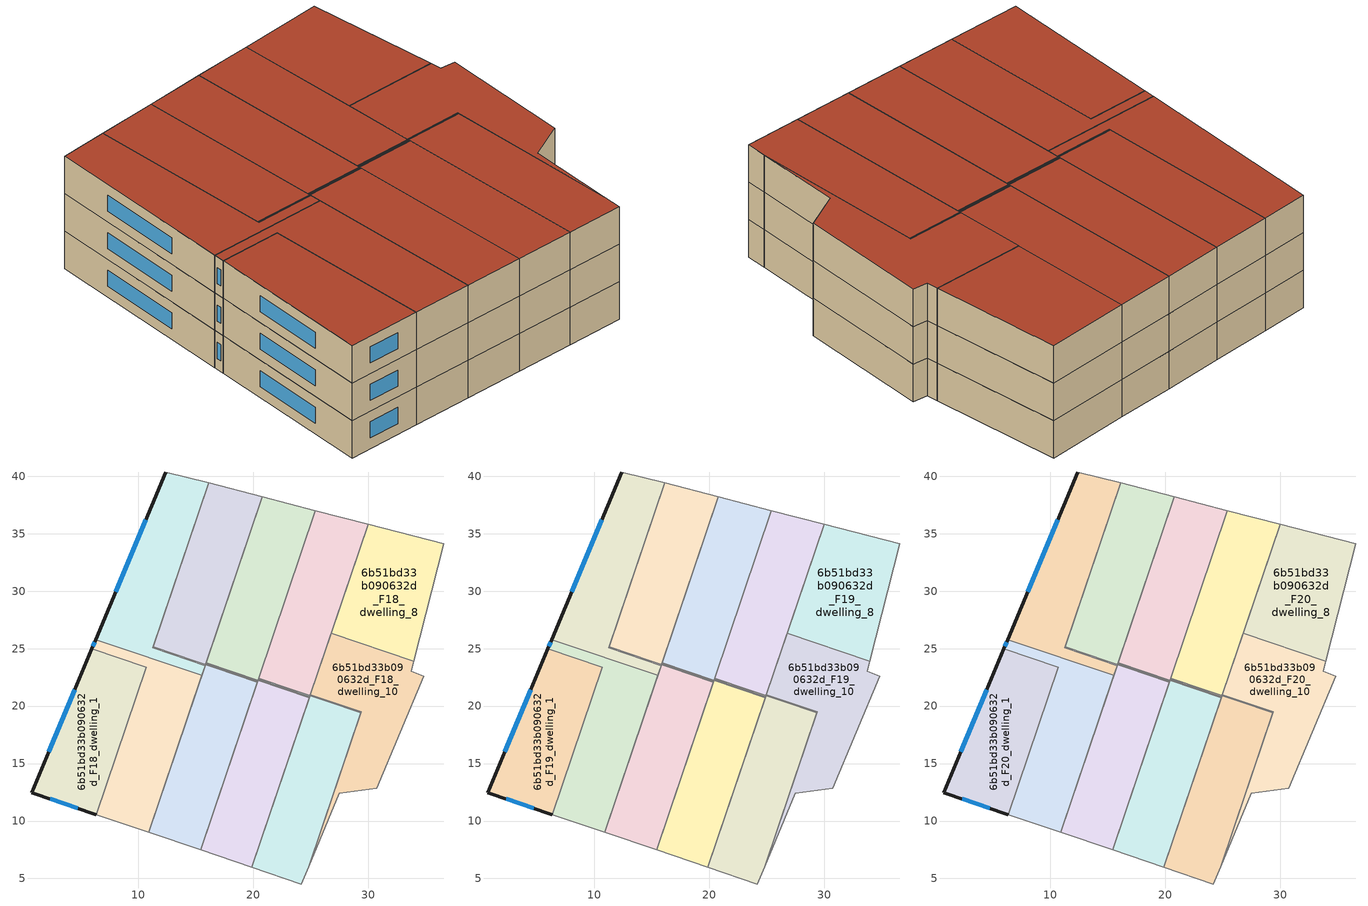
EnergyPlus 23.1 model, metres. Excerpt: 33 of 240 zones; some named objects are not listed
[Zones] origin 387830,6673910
6b51bd33b090632d_F18_dwelling_0
 floor to 6b51bd33b090632d_F17_dwelling_0 (EU_floor_Construction): 16.12,39.41 11.27,25.07 15.83,23.53 15.54,22.67 6.31,25.79 12.41,40.37 z54
 wall outside (EU_wall_Construction): 12.41,40.37 6.31,25.79 z54:57
 wall adiabatic (EU_wall_Construction): 11.27,25.07 16.12,39.41 12.41,40.37 / 15.54,22.67 15.83,23.53 z54:57
 wall to 6b51bd33b090632d_F18_dwelling_5 (EU_wall_Construction): 15.83,23.53 11.27,25.07 z54:57
 wall to 6b51bd33b090632d_F18_dwelling_3 (EU_wall_Construction): 6.31,25.79 15.54,22.67 z54:57
 window (EU_Window_Construction): 10.67,36.21 8.05,29.96 z54.86:56.14
6b51bd33b090632d_F18_dwelling_1
 floor to 6b51bd33b090632d_F17_dwelling_1 (EU_floor_Construction): 10.69,23.38 6.35,10.57 0.73,12.47 5.97,24.98 z54
 wall outside (EU_wall_Construction): 5.97,24.98 0.73,12.47 6.35,10.57 z54:57
 wall to 6b51bd33b090632d_F18_dwelling_3 (EU_wall_Construction): 6.35,10.57 10.69,23.38 5.97,24.98 z54:57
 window (EU_Window_Construction): 4.47,21.4 2.23,16.04 / 2.34,11.92 4.75,11.11 z54.86:56.14
6b51bd33b090632d_F18_dwelling_10
 floor to 6b51bd33b090632d_F17_dwelling_10 (EU_floor_Construction): 33.98,23.92 33.75,23.04 34.85,22.58 30.77,12.86 27.51,12.42 24.83,6.02 29.4,19.5 24.98,21 26.79,26.35 z54
 wall adiabatic (EU_wall_Construction): 29.4,19.5 24.83,6.02 27.51,12.42 30.77,12.86 34.85,22.58 33.75,23.04 33.98,23.92 / 26.79,26.35 24.98,21 z54:57
 wall to 6b51bd33b090632d_F18_dwelling_6 (EU_wall_Construction): 24.98,21 29.4,19.5 z54:57
 wall to 6b51bd33b090632d_F18_dwelling_8 (EU_wall_Construction): 33.98,23.92 26.79,26.35 z54:57
6b51bd33b090632d_F18_dwelling_2
 floor to 6b51bd33b090632d_F17_dwelling_2 (EU_floor_Construction): 20.8,38.21 15.89,23.7 20.4,22.17 20.37,22.08 11.29,25.16 16.12,39.41 z54
 wall adiabatic (EU_wall_Construction): 15.89,23.7 20.8,38.21 16.12,39.41 11.29,25.16 / 20.37,22.08 20.4,22.17 z54:57
 wall to 6b51bd33b090632d_F18_dwelling_7 (EU_wall_Construction): 20.4,22.17 15.89,23.7 z54:57
 wall to 6b51bd33b090632d_F18_dwelling_5 (EU_wall_Construction): 11.29,25.16 20.37,22.08 z54:57
6b51bd33b090632d_F18_dwelling_3
 floor to 6b51bd33b090632d_F17_dwelling_3 (EU_floor_Construction): 15.54,22.67 10.92,9.02 6.35,10.57 10.69,23.38 5.97,24.98 6.31,25.79 z54
 wall outside (EU_wall_Construction): 6.31,25.79 5.97,24.98 z54:57
 wall adiabatic (EU_wall_Construction): 6.35,10.57 10.92,9.02 15.54,22.67 z54:57
 window (EU_Window_Construction): 6.21,25.56 6.07,25.21 z54.86:56.14
6b51bd33b090632d_F18_dwelling_4
 floor to 6b51bd33b090632d_F17_dwelling_4 (EU_floor_Construction): 25.43,37.01 20.49,22.42 20.46,22.33 24.92,20.82 24.89,20.74 15.92,23.78 20.8,38.21 z54
 wall to 6b51bd33b090632d_F18_dwelling_6 (EU_wall_Construction): 20.49,22.42 25.43,37.01 z54:57
 wall to 6b51bd33b090632d_F18_dwelling_9 (EU_wall_Construction): 24.92,20.82 20.46,22.33 20.49,22.42 z54:57
 wall adiabatic (EU_wall_Construction): 24.89,20.74 24.92,20.82 / 25.43,37.01 20.8,38.21 15.92,23.78 z54:57
 wall to 6b51bd33b090632d_F18_dwelling_7 (EU_wall_Construction): 15.92,23.78 24.89,20.74 z54:57
6b51bd33b090632d_F18_dwelling_5
 floor to 6b51bd33b090632d_F17_dwelling_5 (EU_floor_Construction): 20.37,22.08 15.43,7.49 10.92,9.02 15.83,23.53 11.27,25.07 11.29,25.16 z54
 wall adiabatic (EU_wall_Construction): 15.83,23.53 10.92,9.02 15.43,7.49 20.37,22.08 / 11.29,25.16 11.27,25.07 z54:57
6b51bd33b090632d_F18_dwelling_6
 floor to 6b51bd33b090632d_F17_dwelling_6 (EU_floor_Construction): 30,35.83 24.98,21 29.4,19.5 29.37,19.41 20.49,22.42 25.43,37.01 z54
 wall adiabatic (EU_wall_Construction): 24.98,21 30,35.83 25.43,37.01 / 29.37,19.41 29.4,19.5 z54:57
 wall to 6b51bd33b090632d_F18_dwelling_9 (EU_wall_Construction): 20.49,22.42 29.37,19.41 z54:57
6b51bd33b090632d_F18_dwelling_7
 floor to 6b51bd33b090632d_F17_dwelling_7 (EU_floor_Construction): 24.89,20.74 19.89,5.98 15.43,7.49 20.4,22.17 15.89,23.7 15.92,23.78 z54
 wall adiabatic (EU_wall_Construction): 20.4,22.17 15.43,7.49 19.89,5.98 24.89,20.74 / 15.92,23.78 15.89,23.7 z54:57
6b51bd33b090632d_F18_dwelling_8
 floor to 6b51bd33b090632d_F17_dwelling_8 (EU_floor_Construction): 36.6,34.13 33.98,23.92 26.79,26.35 30,35.83 z54
 wall adiabatic (EU_wall_Construction): 33.98,23.92 36.6,34.13 30,35.83 26.79,26.35 z54:57
6b51bd33b090632d_F18_dwelling_9
 floor to 6b51bd33b090632d_F17_dwelling_9 (EU_floor_Construction): 29.37,19.41 24.83,6.02 24.2,4.52 19.89,5.98 24.92,20.82 20.46,22.33 20.49,22.42 z54
 wall adiabatic (EU_wall_Construction): 24.92,20.82 19.89,5.98 24.2,4.52 24.83,6.02 29.37,19.41 z54:57
6b51bd33b090632d_F19_dwelling_0
 floor to 6b51bd33b090632d_F18_dwelling_0 (EU_floor_Construction): 16.12,39.41 11.27,25.07 15.83,23.53 15.54,22.67 6.31,25.79 12.41,40.37 z57
 wall outside (EU_wall_Construction): 12.41,40.37 6.31,25.79 z57:60
 wall adiabatic (EU_wall_Construction): 11.27,25.07 16.12,39.41 12.41,40.37 / 15.54,22.67 15.83,23.53 z57:60
 wall to 6b51bd33b090632d_F19_dwelling_5 (EU_wall_Construction): 15.83,23.53 11.27,25.07 z57:60
 wall to 6b51bd33b090632d_F19_dwelling_3 (EU_wall_Construction): 6.31,25.79 15.54,22.67 z57:60
 window (EU_Window_Construction): 10.67,36.21 8.05,29.96 z57.86:59.14
6b51bd33b090632d_F19_dwelling_1
 floor to 6b51bd33b090632d_F18_dwelling_1 (EU_floor_Construction): 10.69,23.38 6.35,10.57 0.73,12.47 5.97,24.98 z57
 wall outside (EU_wall_Construction): 5.97,24.98 0.73,12.47 6.35,10.57 z57:60
 wall to 6b51bd33b090632d_F19_dwelling_3 (EU_wall_Construction): 6.35,10.57 10.69,23.38 5.97,24.98 z57:60
 window (EU_Window_Construction): 4.47,21.4 2.23,16.04 / 2.34,11.92 4.75,11.11 z57.86:59.14
6b51bd33b090632d_F19_dwelling_10
 floor to 6b51bd33b090632d_F18_dwelling_10 (EU_floor_Construction): 33.98,23.92 33.75,23.04 34.85,22.58 30.77,12.86 27.51,12.42 24.83,6.02 29.4,19.5 24.98,21 26.79,26.35 z57
 wall adiabatic (EU_wall_Construction): 29.4,19.5 24.83,6.02 27.51,12.42 30.77,12.86 34.85,22.58 33.75,23.04 33.98,23.92 / 26.79,26.35 24.98,21 z57:60
 wall to 6b51bd33b090632d_F19_dwelling_6 (EU_wall_Construction): 24.98,21 29.4,19.5 z57:60
 wall to 6b51bd33b090632d_F19_dwelling_8 (EU_wall_Construction): 33.98,23.92 26.79,26.35 z57:60
6b51bd33b090632d_F19_dwelling_2
 floor to 6b51bd33b090632d_F18_dwelling_2 (EU_floor_Construction): 20.8,38.21 15.89,23.7 20.4,22.17 20.37,22.08 11.29,25.16 16.12,39.41 z57
 wall adiabatic (EU_wall_Construction): 15.89,23.7 20.8,38.21 16.12,39.41 11.29,25.16 / 20.37,22.08 20.4,22.17 z57:60
 wall to 6b51bd33b090632d_F19_dwelling_7 (EU_wall_Construction): 20.4,22.17 15.89,23.7 z57:60
 wall to 6b51bd33b090632d_F19_dwelling_5 (EU_wall_Construction): 11.29,25.16 20.37,22.08 z57:60
6b51bd33b090632d_F19_dwelling_3
 floor to 6b51bd33b090632d_F18_dwelling_3 (EU_floor_Construction): 15.54,22.67 10.92,9.02 6.35,10.57 10.69,23.38 5.97,24.98 6.31,25.79 z57
 wall outside (EU_wall_Construction): 6.31,25.79 5.97,24.98 z57:60
 wall adiabatic (EU_wall_Construction): 6.35,10.57 10.92,9.02 15.54,22.67 z57:60
 window (EU_Window_Construction): 6.21,25.56 6.07,25.21 z57.86:59.14
6b51bd33b090632d_F19_dwelling_4
 floor to 6b51bd33b090632d_F18_dwelling_4 (EU_floor_Construction): 25.43,37.01 20.49,22.42 20.46,22.33 24.92,20.82 24.89,20.74 15.92,23.78 20.8,38.21 z57
 wall to 6b51bd33b090632d_F19_dwelling_6 (EU_wall_Construction): 20.49,22.42 25.43,37.01 z57:60
 wall to 6b51bd33b090632d_F19_dwelling_9 (EU_wall_Construction): 24.92,20.82 20.46,22.33 20.49,22.42 z57:60
 wall adiabatic (EU_wall_Construction): 24.89,20.74 24.92,20.82 / 25.43,37.01 20.8,38.21 15.92,23.78 z57:60
 wall to 6b51bd33b090632d_F19_dwelling_7 (EU_wall_Construction): 15.92,23.78 24.89,20.74 z57:60
6b51bd33b090632d_F19_dwelling_5
 floor to 6b51bd33b090632d_F18_dwelling_5 (EU_floor_Construction): 20.37,22.08 15.43,7.49 10.92,9.02 15.83,23.53 11.27,25.07 11.29,25.16 z57
 wall adiabatic (EU_wall_Construction): 15.83,23.53 10.92,9.02 15.43,7.49 20.37,22.08 / 11.29,25.16 11.27,25.07 z57:60
6b51bd33b090632d_F19_dwelling_6
 floor to 6b51bd33b090632d_F18_dwelling_6 (EU_floor_Construction): 30,35.83 24.98,21 29.4,19.5 29.37,19.41 20.49,22.42 25.43,37.01 z57
 wall adiabatic (EU_wall_Construction): 24.98,21 30,35.83 25.43,37.01 / 29.37,19.41 29.4,19.5 z57:60
 wall to 6b51bd33b090632d_F19_dwelling_9 (EU_wall_Construction): 20.49,22.42 29.37,19.41 z57:60
6b51bd33b090632d_F19_dwelling_7
 floor to 6b51bd33b090632d_F18_dwelling_7 (EU_floor_Construction): 24.89,20.74 19.89,5.98 15.43,7.49 20.4,22.17 15.89,23.7 15.92,23.78 z57
 wall adiabatic (EU_wall_Construction): 20.4,22.17 15.43,7.49 19.89,5.98 24.89,20.74 / 15.92,23.78 15.89,23.7 z57:60
6b51bd33b090632d_F19_dwelling_8
 floor to 6b51bd33b090632d_F18_dwelling_8 (EU_floor_Construction): 36.6,34.13 33.98,23.92 26.79,26.35 30,35.83 z57
 wall adiabatic (EU_wall_Construction): 33.98,23.92 36.6,34.13 30,35.83 26.79,26.35 z57:60
6b51bd33b090632d_F19_dwelling_9
 floor to 6b51bd33b090632d_F18_dwelling_9 (EU_floor_Construction): 29.37,19.41 24.83,6.02 24.2,4.52 19.89,5.98 24.92,20.82 20.46,22.33 20.49,22.42 z57
 wall adiabatic (EU_wall_Construction): 24.92,20.82 19.89,5.98 24.2,4.52 24.83,6.02 29.37,19.41 z57:60
6b51bd33b090632d_F20_dwelling_0
 floor to 6b51bd33b090632d_F19_dwelling_0 (EU_floor_Construction): 16.12,39.41 11.27,25.07 15.83,23.53 15.54,22.67 6.31,25.79 12.41,40.37 z60
 wall outside (EU_wall_Construction): 12.41,40.37 6.31,25.79 z60:63
 wall adiabatic (EU_wall_Construction): 11.27,25.07 16.12,39.41 12.41,40.37 / 15.54,22.67 15.83,23.53 z60:63
 wall to 6b51bd33b090632d_F20_dwelling_5 (EU_wall_Construction): 15.83,23.53 11.27,25.07 z60:63
 wall to 6b51bd33b090632d_F20_dwelling_3 (EU_wall_Construction): 6.31,25.79 15.54,22.67 z60:63
 window (EU_Window_Construction): 10.67,36.21 8.05,29.96 z60.86:62.14
 roof outside (EU_roof_Construction): 15.54,22.67 15.83,23.53 11.27,25.07 16.12,39.41 12.41,40.37 6.31,25.79 z63
6b51bd33b090632d_F20_dwelling_1
 floor to 6b51bd33b090632d_F19_dwelling_1 (EU_floor_Construction): 10.69,23.38 6.35,10.57 0.73,12.47 5.97,24.98 z60
 wall outside (EU_wall_Construction): 5.97,24.98 0.73,12.47 6.35,10.57 z60:63
 wall to 6b51bd33b090632d_F20_dwelling_3 (EU_wall_Construction): 6.35,10.57 10.69,23.38 5.97,24.98 z60:63
 window (EU_Window_Construction): 4.47,21.4 2.23,16.04 / 2.34,11.92 4.75,11.11 z60.86:62.14
 roof outside (EU_roof_Construction): 6.35,10.57 10.69,23.38 5.97,24.98 0.73,12.47 z63
6b51bd33b090632d_F20_dwelling_10
 floor to 6b51bd33b090632d_F19_dwelling_10 (EU_floor_Construction): 33.98,23.92 33.75,23.04 34.85,22.58 30.77,12.86 27.51,12.42 24.83,6.02 29.4,19.5 24.98,21 26.79,26.35 z60
 wall adiabatic (EU_wall_Construction): 29.4,19.5 24.83,6.02 27.51,12.42 30.77,12.86 34.85,22.58 33.75,23.04 33.98,23.92 / 26.79,26.35 24.98,21 z60:63
 wall to 6b51bd33b090632d_F20_dwelling_6 (EU_wall_Construction): 24.98,21 29.4,19.5 z60:63
 wall to 6b51bd33b090632d_F20_dwelling_8 (EU_wall_Construction): 33.98,23.92 26.79,26.35 z60:63
 roof outside (EU_roof_Construction): 30.77,12.86 34.85,22.58 33.75,23.04 33.98,23.92 26.79,26.35 24.98,21 29.4,19.5 24.83,6.02 27.51,12.42 z63
6b51bd33b090632d_F20_dwelling_2
 floor to 6b51bd33b090632d_F19_dwelling_2 (EU_floor_Construction): 20.8,38.21 15.89,23.7 20.4,22.17 20.37,22.08 11.29,25.16 16.12,39.41 z60
 wall adiabatic (EU_wall_Construction): 15.89,23.7 20.8,38.21 16.12,39.41 11.29,25.16 / 20.37,22.08 20.4,22.17 z60:63
 wall to 6b51bd33b090632d_F20_dwelling_7 (EU_wall_Construction): 20.4,22.17 15.89,23.7 z60:63
 wall to 6b51bd33b090632d_F20_dwelling_5 (EU_wall_Construction): 11.29,25.16 20.37,22.08 z60:63
 roof outside (EU_roof_Construction): 20.4,22.17 15.89,23.7 20.8,38.21 16.12,39.41 11.29,25.16 20.37,22.08 z63
6b51bd33b090632d_F20_dwelling_3
 floor to 6b51bd33b090632d_F19_dwelling_3 (EU_floor_Construction): 15.54,22.67 10.92,9.02 6.35,10.57 10.69,23.38 5.97,24.98 6.31,25.79 z60
 wall outside (EU_wall_Construction): 6.31,25.79 5.97,24.98 z60:63
 wall adiabatic (EU_wall_Construction): 6.35,10.57 10.92,9.02 15.54,22.67 z60:63
 window (EU_Window_Construction): 6.21,25.56 6.07,25.21 z60.86:62.14
 roof outside (EU_roof_Construction): 10.92,9.02 15.54,22.67 6.31,25.79 5.97,24.98 10.69,23.38 6.35,10.57 z63
6b51bd33b090632d_F20_dwelling_4
 floor to 6b51bd33b090632d_F19_dwelling_4 (EU_floor_Construction): 25.43,37.01 20.49,22.42 20.46,22.33 24.92,20.82 24.89,20.74 15.92,23.78 20.8,38.21 z60
 wall to 6b51bd33b090632d_F20_dwelling_6 (EU_wall_Construction): 20.49,22.42 25.43,37.01 z60:63
 wall to 6b51bd33b090632d_F20_dwelling_9 (EU_wall_Construction): 24.92,20.82 20.46,22.33 20.49,22.42 z60:63
 wall adiabatic (EU_wall_Construction): 24.89,20.74 24.92,20.82 / 25.43,37.01 20.8,38.21 15.92,23.78 z60:63
 wall to 6b51bd33b090632d_F20_dwelling_7 (EU_wall_Construction): 15.92,23.78 24.89,20.74 z60:63
 roof outside (EU_roof_Construction): 24.92,20.82 20.46,22.33 20.49,22.42 25.43,37.01 20.8,38.21 15.92,23.78 24.89,20.74 z63
6b51bd33b090632d_F20_dwelling_5
 floor to 6b51bd33b090632d_F19_dwelling_5 (EU_floor_Construction): 20.37,22.08 15.43,7.49 10.92,9.02 15.83,23.53 11.27,25.07 11.29,25.16 z60
 wall adiabatic (EU_wall_Construction): 15.83,23.53 10.92,9.02 15.43,7.49 20.37,22.08 / 11.29,25.16 11.27,25.07 z60:63
 roof outside (EU_roof_Construction): 15.43,7.49 20.37,22.08 11.29,25.16 11.27,25.07 15.83,23.53 10.92,9.02 z63
6b51bd33b090632d_F20_dwelling_6
 floor to 6b51bd33b090632d_F19_dwelling_6 (EU_floor_Construction): 30,35.83 24.98,21 29.4,19.5 29.37,19.41 20.49,22.42 25.43,37.01 z60
 wall adiabatic (EU_wall_Construction): 24.98,21 30,35.83 25.43,37.01 / 29.37,19.41 29.4,19.5 z60:63
 wall to 6b51bd33b090632d_F20_dwelling_9 (EU_wall_Construction): 20.49,22.42 29.37,19.41 z60:63
 roof outside (EU_roof_Construction): 29.4,19.5 24.98,21 30,35.83 25.43,37.01 20.49,22.42 29.37,19.41 z63
6b51bd33b090632d_F20_dwelling_7
 floor to 6b51bd33b090632d_F19_dwelling_7 (EU_floor_Construction): 24.89,20.74 19.89,5.98 15.43,7.49 20.4,22.17 15.89,23.7 15.92,23.78 z60
 wall adiabatic (EU_wall_Construction): 20.4,22.17 15.43,7.49 19.89,5.98 24.89,20.74 / 15.92,23.78 15.89,23.7 z60:63
 roof outside (EU_roof_Construction): 19.89,5.98 24.89,20.74 15.92,23.78 15.89,23.7 20.4,22.17 15.43,7.49 z63
6b51bd33b090632d_F20_dwelling_8
 floor to 6b51bd33b090632d_F19_dwelling_8 (EU_floor_Construction): 36.6,34.13 33.98,23.92 26.79,26.35 30,35.83 z60
 wall adiabatic (EU_wall_Construction): 33.98,23.92 36.6,34.13 30,35.83 26.79,26.35 z60:63
 roof outside (EU_roof_Construction): 33.98,23.92 36.6,34.13 30,35.83 26.79,26.35 z63
6b51bd33b090632d_F20_dwelling_9
 floor to 6b51bd33b090632d_F19_dwelling_9 (EU_floor_Construction): 29.37,19.41 24.83,6.02 24.2,4.52 19.89,5.98 24.92,20.82 20.46,22.33 20.49,22.42 z60
 wall adiabatic (EU_wall_Construction): 24.92,20.82 19.89,5.98 24.2,4.52 24.83,6.02 29.37,19.41 z60:63
 roof outside (EU_roof_Construction): 24.83,6.02 29.37,19.41 20.49,22.42 20.46,22.33 24.92,20.82 19.89,5.98 24.2,4.52 z63
[Building]
EU S2 Campaign: North Axis=0; Terrain=City; Solar Distribution=FullExterior
[Site:Location]
Helsinki-Vantaa.AP: Latitude=60.317; Longitude=24.963; Time Zone=2; Elevation=54.6
[SizingPeriod:WeatherFileDays]
AnnualSizingPeriod: Begin Month=1; Begin Day of Month=1; End Month=12; End Day of Month=31; Day of Week for Start Day=Monday; Use Weather File Daylight Saving Period=No; Use Weather File Rain and Snow Indicators=No
[MATERIAL]
EU_InternalMass_Material: Roughness=MediumRough; Thickness=0.1; Conductivity=1; Density=1800; Specific Heat=900; Thermal Absorptance=0.9; Solar Absorptance=0.7; Visible Absorptance=0.7
[MATERIAL:NOMASS] Roughness=MediumRough; Thermal Absorptance=0.9; Solar Absorptance=0.7; Visible Absorptance=0.7
Name | Thermal Resistance
EU_wall_NoMass | 5.91765
EU_roof_NoMass | 11.1778
EU_floor_NoMass | 6.2875
[WINDOWMATERIAL:SIMPLEGLAZINGSYSTEM]
EU_Window_SimpleGlazing: UFactor=0.994035; Solar Heat Gain Coefficient=0.7; Visible Transmittance=0.7
[CONSTRUCTION]
EU_wall_Construction: EU_wall_NoMass
EU_roof_Construction: EU_roof_NoMass
EU_floor_Construction: EU_floor_NoMass
EU_Window_Construction: EU_Window_SimpleGlazing
EU_InternalMass_Construction: EU_InternalMass_Material
[ZONE] Type=1; Multiplier=1; Ceiling Height=autocalculate; Floor Area=autocalculate; Part of Total Floor Area=Yes
Name | Volume
6b51bd33b090632d_F18_dwelling_0; 6b51bd33b090632d_F19_dwelling_0; 6b51bd33b090632d_F20_dwelling_0 | 221.51
6b51bd33b090632d_F18_dwelling_1; 6b51bd33b090632d_F19_dwelling_1; 6b51bd33b090632d_F20_dwelling_1 | 221.535
6b51bd33b090632d_F18_dwelling_10; 6b51bd33b090632d_F19_dwelling_10; 6b51bd33b090632d_F20_dwelling_10 | 221.521
6b51bd33b090632d_F18_dwelling_2; 6b51bd33b090632d_F19_dwelling_2; 6b51bd33b090632d_F20_dwelling_2 | 221.511
6b51bd33b090632d_F18_dwelling_3; 6b51bd33b090632d_F19_dwelling_3; 6b51bd33b090632d_F20_dwelling_3; 6b51bd33b090632d_F18_dwelling_5; 6b51bd33b090632d_F19_dwelling_5; 6b51bd33b090632d_F20_dwelling_5 | 221.539
6b51bd33b090632d_F18_dwelling_4; 6b51bd33b090632d_F19_dwelling_4; 6b51bd33b090632d_F20_dwelling_4 | 221.58
6b51bd33b090632d_F18_dwelling_6; 6b51bd33b090632d_F19_dwelling_6; 6b51bd33b090632d_F20_dwelling_6 | 221.525
6b51bd33b090632d_F18_dwelling_7; 6b51bd33b090632d_F19_dwelling_7; 6b51bd33b090632d_F20_dwelling_7 | 221.512
6b51bd33b090632d_F18_dwelling_8; 6b51bd33b090632d_F19_dwelling_8; 6b51bd33b090632d_F20_dwelling_8 | 221.515
6b51bd33b090632d_F18_dwelling_9; 6b51bd33b090632d_F19_dwelling_9; 6b51bd33b090632d_F20_dwelling_9 | 221.544
[INTERNALMASS] Construction=EU_InternalMass_Construction
Name | Zone or ZoneList | Surface Area
6b51bd33b090632d_F18_dwelling_0_EU_InternalMass | 6b51bd33b090632d_F18_dwelling_0 | 73.8377
6b51bd33b090632d_F18_dwelling_1_EU_InternalMass | 6b51bd33b090632d_F18_dwelling_1 | 73.8467
6b51bd33b090632d_F18_dwelling_2_EU_InternalMass | 6b51bd33b090632d_F18_dwelling_2 | 73.8374
6b51bd33b090632d_F18_dwelling_3_EU_InternalMass | 6b51bd33b090632d_F18_dwelling_3 | 73.8473
6b51bd33b090632d_F18_dwelling_4_EU_InternalMass | 6b51bd33b090632d_F18_dwelling_4 | 73.8601
6b51bd33b090632d_F18_dwelling_5_EU_InternalMass | 6b51bd33b090632d_F18_dwelling_5 | 73.847
6b51bd33b090632d_F18_dwelling_6_EU_InternalMass | 6b51bd33b090632d_F18_dwelling_6 | 73.841
6b51bd33b090632d_F18_dwelling_7_EU_InternalMass | 6b51bd33b090632d_F18_dwelling_7 | 73.8375
6b51bd33b090632d_F18_dwelling_8_EU_InternalMass | 6b51bd33b090632d_F18_dwelling_8 | 73.8384
6b51bd33b090632d_F18_dwelling_9_EU_InternalMass | 6b51bd33b090632d_F18_dwelling_9 | 73.8476
6b51bd33b090632d_F18_dwelling_10_EU_InternalMass | 6b51bd33b090632d_F18_dwelling_10 | 73.8406
6b51bd33b090632d_F19_dwelling_0_EU_InternalMass | 6b51bd33b090632d_F19_dwelling_0 | 73.8377
6b51bd33b090632d_F19_dwelling_1_EU_InternalMass | 6b51bd33b090632d_F19_dwelling_1 | 73.8467
6b51bd33b090632d_F19_dwelling_2_EU_InternalMass | 6b51bd33b090632d_F19_dwelling_2 | 73.8374
6b51bd33b090632d_F19_dwelling_3_EU_InternalMass | 6b51bd33b090632d_F19_dwelling_3 | 73.8473
6b51bd33b090632d_F19_dwelling_4_EU_InternalMass | 6b51bd33b090632d_F19_dwelling_4 | 73.8601
6b51bd33b090632d_F19_dwelling_5_EU_InternalMass | 6b51bd33b090632d_F19_dwelling_5 | 73.847
6b51bd33b090632d_F19_dwelling_6_EU_InternalMass | 6b51bd33b090632d_F19_dwelling_6 | 73.841
6b51bd33b090632d_F19_dwelling_7_EU_InternalMass | 6b51bd33b090632d_F19_dwelling_7 | 73.8375
6b51bd33b090632d_F19_dwelling_8_EU_InternalMass | 6b51bd33b090632d_F19_dwelling_8 | 73.8384
6b51bd33b090632d_F19_dwelling_9_EU_InternalMass | 6b51bd33b090632d_F19_dwelling_9 | 73.8476
6b51bd33b090632d_F19_dwelling_10_EU_InternalMass | 6b51bd33b090632d_F19_dwelling_10 | 73.8406
6b51bd33b090632d_F20_dwelling_0_EU_InternalMass | 6b51bd33b090632d_F20_dwelling_0 | 73.8377
6b51bd33b090632d_F20_dwelling_1_EU_InternalMass | 6b51bd33b090632d_F20_dwelling_1 | 73.8467
6b51bd33b090632d_F20_dwelling_2_EU_InternalMass | 6b51bd33b090632d_F20_dwelling_2 | 73.8374
6b51bd33b090632d_F20_dwelling_3_EU_InternalMass | 6b51bd33b090632d_F20_dwelling_3 | 73.8473
6b51bd33b090632d_F20_dwelling_4_EU_InternalMass | 6b51bd33b090632d_F20_dwelling_4 | 73.8601
6b51bd33b090632d_F20_dwelling_5_EU_InternalMass | 6b51bd33b090632d_F20_dwelling_5 | 73.847
6b51bd33b090632d_F20_dwelling_6_EU_InternalMass | 6b51bd33b090632d_F20_dwelling_6 | 73.841
6b51bd33b090632d_F20_dwelling_7_EU_InternalMass | 6b51bd33b090632d_F20_dwelling_7 | 73.8375
6b51bd33b090632d_F20_dwelling_8_EU_InternalMass | 6b51bd33b090632d_F20_dwelling_8 | 73.8384
6b51bd33b090632d_F20_dwelling_9_EU_InternalMass | 6b51bd33b090632d_F20_dwelling_9 | 73.8476
6b51bd33b090632d_F20_dwelling_10_EU_InternalMass | 6b51bd33b090632d_F20_dwelling_10 | 73.8406
[OTHEREQUIPMENT] Fuel Type=Electricity; Design Level Calculation Method=Watts/Area; Power per Zone Floor Area=1; Fraction Latent=0; Fraction Radiant=0; Fraction Lost=0; Carbon Dioxide Generation Rate=0; EndUse Subcategory=EU_Step8_InternalGains
Name | Zone or ZoneList or Space or SpaceList | Schedule
EU_Step8_InternalGain_6b51bd33b090632d_F18_dwelling_0_f000 | 6b51bd33b090632d_F18_dwelling_0 | EU_Step8_GainSchedule_6b51bd33b090632d_F18_dwelling_0_f000
EU_Step8_InternalGain_6b51bd33b090632d_F18_dwelling_1_f000 | 6b51bd33b090632d_F18_dwelling_1 | EU_Step8_GainSchedule_6b51bd33b090632d_F18_dwelling_1_f000
EU_Step8_InternalGain_6b51bd33b090632d_F18_dwelling_2_f000 | 6b51bd33b090632d_F18_dwelling_2 | EU_Step8_GainSchedule_6b51bd33b090632d_F18_dwelling_2_f000
EU_Step8_InternalGain_6b51bd33b090632d_F18_dwelling_3_f000 | 6b51bd33b090632d_F18_dwelling_3 | EU_Step8_GainSchedule_6b51bd33b090632d_F18_dwelling_3_f000
EU_Step8_InternalGain_6b51bd33b090632d_F18_dwelling_4_f000 | 6b51bd33b090632d_F18_dwelling_4 | EU_Step8_GainSchedule_6b51bd33b090632d_F18_dwelling_4_f000
EU_Step8_InternalGain_6b51bd33b090632d_F18_dwelling_5_f000 | 6b51bd33b090632d_F18_dwelling_5 | EU_Step8_GainSchedule_6b51bd33b090632d_F18_dwelling_5_f000
EU_Step8_InternalGain_6b51bd33b090632d_F18_dwelling_6_f000 | 6b51bd33b090632d_F18_dwelling_6 | EU_Step8_GainSchedule_6b51bd33b090632d_F18_dwelling_6_f000
EU_Step8_InternalGain_6b51bd33b090632d_F18_dwelling_7_f000 | 6b51bd33b090632d_F18_dwelling_7 | EU_Step8_GainSchedule_6b51bd33b090632d_F18_dwelling_7_f000
EU_Step8_InternalGain_6b51bd33b090632d_F18_dwelling_8_f000 | 6b51bd33b090632d_F18_dwelling_8 | EU_Step8_GainSchedule_6b51bd33b090632d_F18_dwelling_8_f000
EU_Step8_InternalGain_6b51bd33b090632d_F18_dwelling_9_f000 | 6b51bd33b090632d_F18_dwelling_9 | EU_Step8_GainSchedule_6b51bd33b090632d_F18_dwelling_9_f000
EU_Step8_InternalGain_6b51bd33b090632d_F18_dwelling_10_f000 | 6b51bd33b090632d_F18_dwelling_10 | EU_Step8_GainSchedule_6b51bd33b090632d_F18_dwelling_10_f000
EU_Step8_InternalGain_6b51bd33b090632d_F19_dwelling_0_f000 | 6b51bd33b090632d_F19_dwelling_0 | EU_Step8_GainSchedule_6b51bd33b090632d_F19_dwelling_0_f000
EU_Step8_InternalGain_6b51bd33b090632d_F19_dwelling_1_f000 | 6b51bd33b090632d_F19_dwelling_1 | EU_Step8_GainSchedule_6b51bd33b090632d_F19_dwelling_1_f000
EU_Step8_InternalGain_6b51bd33b090632d_F19_dwelling_2_f000 | 6b51bd33b090632d_F19_dwelling_2 | EU_Step8_GainSchedule_6b51bd33b090632d_F19_dwelling_2_f000
EU_Step8_InternalGain_6b51bd33b090632d_F19_dwelling_3_f000 | 6b51bd33b090632d_F19_dwelling_3 | EU_Step8_GainSchedule_6b51bd33b090632d_F19_dwelling_3_f000
EU_Step8_InternalGain_6b51bd33b090632d_F19_dwelling_4_f000 | 6b51bd33b090632d_F19_dwelling_4 | EU_Step8_GainSchedule_6b51bd33b090632d_F19_dwelling_4_f000
EU_Step8_InternalGain_6b51bd33b090632d_F19_dwelling_5_f000 | 6b51bd33b090632d_F19_dwelling_5 | EU_Step8_GainSchedule_6b51bd33b090632d_F19_dwelling_5_f000
EU_Step8_InternalGain_6b51bd33b090632d_F19_dwelling_6_f000 | 6b51bd33b090632d_F19_dwelling_6 | EU_Step8_GainSchedule_6b51bd33b090632d_F19_dwelling_6_f000
EU_Step8_InternalGain_6b51bd33b090632d_F19_dwelling_7_f000 | 6b51bd33b090632d_F19_dwelling_7 | EU_Step8_GainSchedule_6b51bd33b090632d_F19_dwelling_7_f000
EU_Step8_InternalGain_6b51bd33b090632d_F19_dwelling_8_f000 | 6b51bd33b090632d_F19_dwelling_8 | EU_Step8_GainSchedule_6b51bd33b090632d_F19_dwelling_8_f000
EU_Step8_InternalGain_6b51bd33b090632d_F19_dwelling_9_f000 | 6b51bd33b090632d_F19_dwelling_9 | EU_Step8_GainSchedule_6b51bd33b090632d_F19_dwelling_9_f000
EU_Step8_InternalGain_6b51bd33b090632d_F19_dwelling_10_f000 | 6b51bd33b090632d_F19_dwelling_10 | EU_Step8_GainSchedule_6b51bd33b090632d_F19_dwelling_10_f000
EU_Step8_InternalGain_6b51bd33b090632d_F20_dwelling_0_f000 | 6b51bd33b090632d_F20_dwelling_0 | EU_Step8_GainSchedule_6b51bd33b090632d_F20_dwelling_0_f000
EU_Step8_InternalGain_6b51bd33b090632d_F20_dwelling_1_f000 | 6b51bd33b090632d_F20_dwelling_1 | EU_Step8_GainSchedule_6b51bd33b090632d_F20_dwelling_1_f000
EU_Step8_InternalGain_6b51bd33b090632d_F20_dwelling_2_f000 | 6b51bd33b090632d_F20_dwelling_2 | EU_Step8_GainSchedule_6b51bd33b090632d_F20_dwelling_2_f000
EU_Step8_InternalGain_6b51bd33b090632d_F20_dwelling_3_f000 | 6b51bd33b090632d_F20_dwelling_3 | EU_Step8_GainSchedule_6b51bd33b090632d_F20_dwelling_3_f000
EU_Step8_InternalGain_6b51bd33b090632d_F20_dwelling_4_f000 | 6b51bd33b090632d_F20_dwelling_4 | EU_Step8_GainSchedule_6b51bd33b090632d_F20_dwelling_4_f000
EU_Step8_InternalGain_6b51bd33b090632d_F20_dwelling_5_f000 | 6b51bd33b090632d_F20_dwelling_5 | EU_Step8_GainSchedule_6b51bd33b090632d_F20_dwelling_5_f000
EU_Step8_InternalGain_6b51bd33b090632d_F20_dwelling_6_f000 | 6b51bd33b090632d_F20_dwelling_6 | EU_Step8_GainSchedule_6b51bd33b090632d_F20_dwelling_6_f000
EU_Step8_InternalGain_6b51bd33b090632d_F20_dwelling_7_f000 | 6b51bd33b090632d_F20_dwelling_7 | EU_Step8_GainSchedule_6b51bd33b090632d_F20_dwelling_7_f000
EU_Step8_InternalGain_6b51bd33b090632d_F20_dwelling_8_f000 | 6b51bd33b090632d_F20_dwelling_8 | EU_Step8_GainSchedule_6b51bd33b090632d_F20_dwelling_8_f000
EU_Step8_InternalGain_6b51bd33b090632d_F20_dwelling_9_f000 | 6b51bd33b090632d_F20_dwelling_9 | EU_Step8_GainSchedule_6b51bd33b090632d_F20_dwelling_9_f000
EU_Step8_InternalGain_6b51bd33b090632d_F20_dwelling_10_f000 | 6b51bd33b090632d_F20_dwelling_10 | EU_Step8_GainSchedule_6b51bd33b090632d_F20_dwelling_10_f000
[ZONEVENTILATION:DESIGNFLOWRATE] Schedule=EU_AlwaysOn; Design Flow Rate Calculation Method=AirChanges/Hour; Air Changes per Hour=0.596421; Ventilation Type=Natural; Fan Pressure Rise=0; Fan Total Efficiency=1; Constant Term Coefficient=1; Temperature Term Coefficient=0; Velocity Term Coefficient=0; Velocity Squared Term Coefficient=0; Minimum Indoor Temperature=-100; Maximum Indoor Temperature=100; Delta Temperature=-100; Minimum Outdoor Temperature=-100; Maximum Outdoor Temperature=100; Maximum Wind Speed=40
Name | Zone or ZoneList or Space or SpaceList
EU_ConstantAir_6b51bd33b090632d_F18_dwelling_0 | 6b51bd33b090632d_F18_dwelling_0
EU_ConstantAir_6b51bd33b090632d_F18_dwelling_1 | 6b51bd33b090632d_F18_dwelling_1
EU_ConstantAir_6b51bd33b090632d_F18_dwelling_2 | 6b51bd33b090632d_F18_dwelling_2
EU_ConstantAir_6b51bd33b090632d_F18_dwelling_3 | 6b51bd33b090632d_F18_dwelling_3
EU_ConstantAir_6b51bd33b090632d_F18_dwelling_4 | 6b51bd33b090632d_F18_dwelling_4
EU_ConstantAir_6b51bd33b090632d_F18_dwelling_5 | 6b51bd33b090632d_F18_dwelling_5
EU_ConstantAir_6b51bd33b090632d_F18_dwelling_6 | 6b51bd33b090632d_F18_dwelling_6
EU_ConstantAir_6b51bd33b090632d_F18_dwelling_7 | 6b51bd33b090632d_F18_dwelling_7
EU_ConstantAir_6b51bd33b090632d_F18_dwelling_8 | 6b51bd33b090632d_F18_dwelling_8
EU_ConstantAir_6b51bd33b090632d_F18_dwelling_9 | 6b51bd33b090632d_F18_dwelling_9
EU_ConstantAir_6b51bd33b090632d_F18_dwelling_10 | 6b51bd33b090632d_F18_dwelling_10
EU_ConstantAir_6b51bd33b090632d_F19_dwelling_0 | 6b51bd33b090632d_F19_dwelling_0
EU_ConstantAir_6b51bd33b090632d_F19_dwelling_1 | 6b51bd33b090632d_F19_dwelling_1
EU_ConstantAir_6b51bd33b090632d_F19_dwelling_2 | 6b51bd33b090632d_F19_dwelling_2
EU_ConstantAir_6b51bd33b090632d_F19_dwelling_3 | 6b51bd33b090632d_F19_dwelling_3
EU_ConstantAir_6b51bd33b090632d_F19_dwelling_4 | 6b51bd33b090632d_F19_dwelling_4
EU_ConstantAir_6b51bd33b090632d_F19_dwelling_5 | 6b51bd33b090632d_F19_dwelling_5
EU_ConstantAir_6b51bd33b090632d_F19_dwelling_6 | 6b51bd33b090632d_F19_dwelling_6
EU_ConstantAir_6b51bd33b090632d_F19_dwelling_7 | 6b51bd33b090632d_F19_dwelling_7
EU_ConstantAir_6b51bd33b090632d_F19_dwelling_8 | 6b51bd33b090632d_F19_dwelling_8
EU_ConstantAir_6b51bd33b090632d_F19_dwelling_9 | 6b51bd33b090632d_F19_dwelling_9
EU_ConstantAir_6b51bd33b090632d_F19_dwelling_10 | 6b51bd33b090632d_F19_dwelling_10
EU_ConstantAir_6b51bd33b090632d_F20_dwelling_0 | 6b51bd33b090632d_F20_dwelling_0
EU_ConstantAir_6b51bd33b090632d_F20_dwelling_1 | 6b51bd33b090632d_F20_dwelling_1
EU_ConstantAir_6b51bd33b090632d_F20_dwelling_2 | 6b51bd33b090632d_F20_dwelling_2
EU_ConstantAir_6b51bd33b090632d_F20_dwelling_3 | 6b51bd33b090632d_F20_dwelling_3
EU_ConstantAir_6b51bd33b090632d_F20_dwelling_4 | 6b51bd33b090632d_F20_dwelling_4
EU_ConstantAir_6b51bd33b090632d_F20_dwelling_5 | 6b51bd33b090632d_F20_dwelling_5
EU_ConstantAir_6b51bd33b090632d_F20_dwelling_6 | 6b51bd33b090632d_F20_dwelling_6
EU_ConstantAir_6b51bd33b090632d_F20_dwelling_7 | 6b51bd33b090632d_F20_dwelling_7
EU_ConstantAir_6b51bd33b090632d_F20_dwelling_8 | 6b51bd33b090632d_F20_dwelling_8
EU_ConstantAir_6b51bd33b090632d_F20_dwelling_9 | 6b51bd33b090632d_F20_dwelling_9
EU_ConstantAir_6b51bd33b090632d_F20_dwelling_10 | 6b51bd33b090632d_F20_dwelling_10
[HVACTEMPLATE:ZONE:IDEALLOADSAIRSYSTEM] System Availability Schedule=EU_AlwaysOn; Maximum Heating Supply Air Temperature=50; Minimum Cooling Supply Air Temperature=13; Maximum Heating Supply Air Humidity Ratio=0.0156; Minimum Cooling Supply Air Humidity Ratio=0.0077; Heating Limit=NoLimit; Cooling Limit=NoLimit; Heating Availability Schedule=EU_AlwaysOn; Cooling Availability Schedule=EU_CoolingOff; Dehumidification Control Type=ConstantSensibleHeatRatio; Cooling Sensible Heat Ratio=0.7; Dehumidification Setpoint=60; Humidification Control Type=None; Humidification Setpoint=30; Outdoor Air Method=None; Outdoor Air Flow Rate per Person=0.00944; Outdoor Air Flow Rate per Zone Floor Area=0; Outdoor Air Flow Rate per Zone=0; Demand Controlled Ventilation Type=None; Outdoor Air Economizer Type=NoEconomizer; Heat Recovery Type=None; Sensible Heat Recovery Effectiveness=0.7; Latent Heat Recovery Effectiveness=0.65
Name | Template Thermostat
6b51bd33b090632d_F18_dwelling_0 | EU_HeatOnly_6b51bd33b090632d_F18_dwelling_0
6b51bd33b090632d_F18_dwelling_1 | EU_HeatOnly_6b51bd33b090632d_F18_dwelling_1
6b51bd33b090632d_F18_dwelling_2 | EU_HeatOnly_6b51bd33b090632d_F18_dwelling_2
6b51bd33b090632d_F18_dwelling_3 | EU_HeatOnly_6b51bd33b090632d_F18_dwelling_3
6b51bd33b090632d_F18_dwelling_4 | EU_HeatOnly_6b51bd33b090632d_F18_dwelling_4
6b51bd33b090632d_F18_dwelling_5 | EU_HeatOnly_6b51bd33b090632d_F18_dwelling_5
6b51bd33b090632d_F18_dwelling_6 | EU_HeatOnly_6b51bd33b090632d_F18_dwelling_6
6b51bd33b090632d_F18_dwelling_7 | EU_HeatOnly_6b51bd33b090632d_F18_dwelling_7
6b51bd33b090632d_F18_dwelling_8 | EU_HeatOnly_6b51bd33b090632d_F18_dwelling_8
6b51bd33b090632d_F18_dwelling_9 | EU_HeatOnly_6b51bd33b090632d_F18_dwelling_9
6b51bd33b090632d_F18_dwelling_10 | EU_HeatOnly_6b51bd33b090632d_F18_dwelling_10
6b51bd33b090632d_F19_dwelling_0 | EU_HeatOnly_6b51bd33b090632d_F19_dwelling_0
6b51bd33b090632d_F19_dwelling_1 | EU_HeatOnly_6b51bd33b090632d_F19_dwelling_1
6b51bd33b090632d_F19_dwelling_2 | EU_HeatOnly_6b51bd33b090632d_F19_dwelling_2
6b51bd33b090632d_F19_dwelling_3 | EU_HeatOnly_6b51bd33b090632d_F19_dwelling_3
6b51bd33b090632d_F19_dwelling_4 | EU_HeatOnly_6b51bd33b090632d_F19_dwelling_4
6b51bd33b090632d_F19_dwelling_5 | EU_HeatOnly_6b51bd33b090632d_F19_dwelling_5
6b51bd33b090632d_F19_dwelling_6 | EU_HeatOnly_6b51bd33b090632d_F19_dwelling_6
6b51bd33b090632d_F19_dwelling_7 | EU_HeatOnly_6b51bd33b090632d_F19_dwelling_7
6b51bd33b090632d_F19_dwelling_8 | EU_HeatOnly_6b51bd33b090632d_F19_dwelling_8
6b51bd33b090632d_F19_dwelling_9 | EU_HeatOnly_6b51bd33b090632d_F19_dwelling_9
6b51bd33b090632d_F19_dwelling_10 | EU_HeatOnly_6b51bd33b090632d_F19_dwelling_10
6b51bd33b090632d_F20_dwelling_0 | EU_HeatOnly_6b51bd33b090632d_F20_dwelling_0
6b51bd33b090632d_F20_dwelling_1 | EU_HeatOnly_6b51bd33b090632d_F20_dwelling_1
6b51bd33b090632d_F20_dwelling_2 | EU_HeatOnly_6b51bd33b090632d_F20_dwelling_2
6b51bd33b090632d_F20_dwelling_3 | EU_HeatOnly_6b51bd33b090632d_F20_dwelling_3
6b51bd33b090632d_F20_dwelling_4 | EU_HeatOnly_6b51bd33b090632d_F20_dwelling_4
6b51bd33b090632d_F20_dwelling_5 | EU_HeatOnly_6b51bd33b090632d_F20_dwelling_5
6b51bd33b090632d_F20_dwelling_6 | EU_HeatOnly_6b51bd33b090632d_F20_dwelling_6
6b51bd33b090632d_F20_dwelling_7 | EU_HeatOnly_6b51bd33b090632d_F20_dwelling_7
6b51bd33b090632d_F20_dwelling_8 | EU_HeatOnly_6b51bd33b090632d_F20_dwelling_8
6b51bd33b090632d_F20_dwelling_9 | EU_HeatOnly_6b51bd33b090632d_F20_dwelling_9
6b51bd33b090632d_F20_dwelling_10 | EU_HeatOnly_6b51bd33b090632d_F20_dwelling_10
[SIZING:ZONE] Zone Cooling Design Supply Air Temperature Input Method=SupplyAirTemperature; Zone Cooling Design Supply Air Temperature=13; Zone Heating Design Supply Air Temperature Input Method=SupplyAirTemperature; Zone Heating Design Supply Air Temperature=50; Zone Cooling Design Supply Air Humidity Ratio=0.008; Zone Heating Design Supply Air Humidity Ratio=0.008; Cooling Design Air Flow Method=DesignDay; Cooling Design Air Flow Rate=0; Cooling Minimum Air Flow per Zone Floor Area=0.000762; Cooling Minimum Air Flow=0; Cooling Minimum Air Flow Fraction=0.2; Heating Design Air Flow Method=DesignDay; Heating Design Air Flow Rate=0; Heating Maximum Air Flow per Zone Floor Area=0.002032; Heating Maximum Air Flow=0.141576; Heating Maximum Air Flow Fraction=0.3; Account for Dedicated Outdoor Air System=No; Dedicated Outdoor Air System Control Strategy=NeutralSupplyAir; Dedicated Outdoor Air Low Setpoint Temperature for Design=autosize; Dedicated Outdoor Air High Setpoint Temperature for Design=autosize; Zone Load Sizing Method=Sensible Load Only No Latent Load; Zone Latent Cooling Design Supply Air Humidity Ratio Input Method=HumidityRatioDifference; Zone Cooling Design Supply Air Humidity Ratio Difference=0.005; Zone Latent Heating Design Supply Air Humidity Ratio Input Method=HumidityRatioDifference; Zone Humidification Design Supply Air Humidity Ratio Difference=0.005
6b51bd33b090632d_F18_dwelling_0; 6b51bd33b090632d_F18_dwelling_1; 6b51bd33b090632d_F18_dwelling_2; 6b51bd33b090632d_F18_dwelling_3; 6b51bd33b090632d_F18_dwelling_4; 6b51bd33b090632d_F18_dwelling_5; 6b51bd33b090632d_F18_dwelling_6; 6b51bd33b090632d_F18_dwelling_7; 6b51bd33b090632d_F18_dwelling_8; 6b51bd33b090632d_F18_dwelling_9; 6b51bd33b090632d_F18_dwelling_10; 6b51bd33b090632d_F19_dwelling_0; 6b51bd33b090632d_F19_dwelling_1; 6b51bd33b090632d_F19_dwelling_2; 6b51bd33b090632d_F19_dwelling_3; 6b51bd33b090632d_F19_dwelling_4; 6b51bd33b090632d_F19_dwelling_5; 6b51bd33b090632d_F19_dwelling_6; 6b51bd33b090632d_F19_dwelling_7; 6b51bd33b090632d_F19_dwelling_8; 6b51bd33b090632d_F19_dwelling_9; 6b51bd33b090632d_F19_dwelling_10; 6b51bd33b090632d_F20_dwelling_0; 6b51bd33b090632d_F20_dwelling_1; 6b51bd33b090632d_F20_dwelling_2; 6b51bd33b090632d_F20_dwelling_3; 6b51bd33b090632d_F20_dwelling_4; 6b51bd33b090632d_F20_dwelling_5; 6b51bd33b090632d_F20_dwelling_6; 6b51bd33b090632d_F20_dwelling_7; 6b51bd33b090632d_F20_dwelling_8; 6b51bd33b090632d_F20_dwelling_9; 6b51bd33b090632d_F20_dwelling_10
[SCHEDULE:CONSTANT]
Name | Hourly Value
EU_AlwaysOn | 1
EU_CoolingOff | 0
[SCHEDULE:FILE] Column Number=1; Rows to Skip at Top=0; Number of Hours of Data=8760; Column Separator=Comma; Interpolate to Timestep=No; Minutes per Item=60; Adjust Schedule for Daylight Savings=Yes
Name | File
EU_Step8_GainSchedule_6b51bd33b090632d_F18_dwelling_0_f000 | ../../schedules/6b51bd33b090632d/6b51bd33b090632d_F18_dwelling_0_f000_gain.csv
EU_Step8_GainSchedule_6b51bd33b090632d_F18_dwelling_1_f000 | ../../schedules/6b51bd33b090632d/6b51bd33b090632d_F18_dwelling_1_f000_gain.csv
EU_Step8_GainSchedule_6b51bd33b090632d_F18_dwelling_2_f000 | ../../schedules/6b51bd33b090632d/6b51bd33b090632d_F18_dwelling_2_f000_gain.csv
EU_Step8_GainSchedule_6b51bd33b090632d_F18_dwelling_3_f000 | ../../schedules/6b51bd33b090632d/6b51bd33b090632d_F18_dwelling_3_f000_gain.csv
EU_Step8_GainSchedule_6b51bd33b090632d_F18_dwelling_4_f000 | ../../schedules/6b51bd33b090632d/6b51bd33b090632d_F18_dwelling_4_f000_gain.csv
EU_Step8_GainSchedule_6b51bd33b090632d_F18_dwelling_5_f000 | ../../schedules/6b51bd33b090632d/6b51bd33b090632d_F18_dwelling_5_f000_gain.csv
EU_Step8_GainSchedule_6b51bd33b090632d_F18_dwelling_6_f000 | ../../schedules/6b51bd33b090632d/6b51bd33b090632d_F18_dwelling_6_f000_gain.csv
EU_Step8_GainSchedule_6b51bd33b090632d_F18_dwelling_7_f000 | ../../schedules/6b51bd33b090632d/6b51bd33b090632d_F18_dwelling_7_f000_gain.csv
EU_Step8_GainSchedule_6b51bd33b090632d_F18_dwelling_8_f000 | ../../schedules/6b51bd33b090632d/6b51bd33b090632d_F18_dwelling_8_f000_gain.csv
EU_Step8_GainSchedule_6b51bd33b090632d_F18_dwelling_9_f000 | ../../schedules/6b51bd33b090632d/6b51bd33b090632d_F18_dwelling_9_f000_gain.csv
EU_Step8_GainSchedule_6b51bd33b090632d_F18_dwelling_10_f000 | ../../schedules/6b51bd33b090632d/6b51bd33b090632d_F18_dwelling_10_f000_gain.csv
EU_Step8_GainSchedule_6b51bd33b090632d_F19_dwelling_0_f000 | ../../schedules/6b51bd33b090632d/6b51bd33b090632d_F19_dwelling_0_f000_gain.csv
EU_Step8_GainSchedule_6b51bd33b090632d_F19_dwelling_1_f000 | ../../schedules/6b51bd33b090632d/6b51bd33b090632d_F19_dwelling_1_f000_gain.csv
EU_Step8_GainSchedule_6b51bd33b090632d_F19_dwelling_2_f000 | ../../schedules/6b51bd33b090632d/6b51bd33b090632d_F19_dwelling_2_f000_gain.csv
EU_Step8_GainSchedule_6b51bd33b090632d_F19_dwelling_3_f000 | ../../schedules/6b51bd33b090632d/6b51bd33b090632d_F19_dwelling_3_f000_gain.csv
EU_Step8_GainSchedule_6b51bd33b090632d_F19_dwelling_4_f000 | ../../schedules/6b51bd33b090632d/6b51bd33b090632d_F19_dwelling_4_f000_gain.csv
EU_Step8_GainSchedule_6b51bd33b090632d_F19_dwelling_5_f000 | ../../schedules/6b51bd33b090632d/6b51bd33b090632d_F19_dwelling_5_f000_gain.csv
EU_Step8_GainSchedule_6b51bd33b090632d_F19_dwelling_6_f000 | ../../schedules/6b51bd33b090632d/6b51bd33b090632d_F19_dwelling_6_f000_gain.csv
EU_Step8_GainSchedule_6b51bd33b090632d_F19_dwelling_7_f000 | ../../schedules/6b51bd33b090632d/6b51bd33b090632d_F19_dwelling_7_f000_gain.csv
EU_Step8_GainSchedule_6b51bd33b090632d_F19_dwelling_8_f000 | ../../schedules/6b51bd33b090632d/6b51bd33b090632d_F19_dwelling_8_f000_gain.csv
EU_Step8_GainSchedule_6b51bd33b090632d_F19_dwelling_9_f000 | ../../schedules/6b51bd33b090632d/6b51bd33b090632d_F19_dwelling_9_f000_gain.csv
EU_Step8_GainSchedule_6b51bd33b090632d_F19_dwelling_10_f000 | ../../schedules/6b51bd33b090632d/6b51bd33b090632d_F19_dwelling_10_f000_gain.csv
EU_Step8_GainSchedule_6b51bd33b090632d_F20_dwelling_0_f000 | ../../schedules/6b51bd33b090632d/6b51bd33b090632d_F20_dwelling_0_f000_gain.csv
EU_Step8_GainSchedule_6b51bd33b090632d_F20_dwelling_1_f000 | ../../schedules/6b51bd33b090632d/6b51bd33b090632d_F20_dwelling_1_f000_gain.csv
EU_Step8_GainSchedule_6b51bd33b090632d_F20_dwelling_2_f000 | ../../schedules/6b51bd33b090632d/6b51bd33b090632d_F20_dwelling_2_f000_gain.csv
EU_Step8_GainSchedule_6b51bd33b090632d_F20_dwelling_3_f000 | ../../schedules/6b51bd33b090632d/6b51bd33b090632d_F20_dwelling_3_f000_gain.csv
EU_Step8_GainSchedule_6b51bd33b090632d_F20_dwelling_4_f000 | ../../schedules/6b51bd33b090632d/6b51bd33b090632d_F20_dwelling_4_f000_gain.csv
EU_Step8_GainSchedule_6b51bd33b090632d_F20_dwelling_5_f000 | ../../schedules/6b51bd33b090632d/6b51bd33b090632d_F20_dwelling_5_f000_gain.csv
EU_Step8_GainSchedule_6b51bd33b090632d_F20_dwelling_6_f000 | ../../schedules/6b51bd33b090632d/6b51bd33b090632d_F20_dwelling_6_f000_gain.csv
EU_Step8_GainSchedule_6b51bd33b090632d_F20_dwelling_7_f000 | ../../schedules/6b51bd33b090632d/6b51bd33b090632d_F20_dwelling_7_f000_gain.csv
EU_Step8_GainSchedule_6b51bd33b090632d_F20_dwelling_8_f000 | ../../schedules/6b51bd33b090632d/6b51bd33b090632d_F20_dwelling_8_f000_gain.csv
EU_Step8_GainSchedule_6b51bd33b090632d_F20_dwelling_9_f000 | ../../schedules/6b51bd33b090632d/6b51bd33b090632d_F20_dwelling_9_f000_gain.csv
EU_Step8_GainSchedule_6b51bd33b090632d_F20_dwelling_10_f000 | ../../schedules/6b51bd33b090632d/6b51bd33b090632d_F20_dwelling_10_f000_gain.csv
